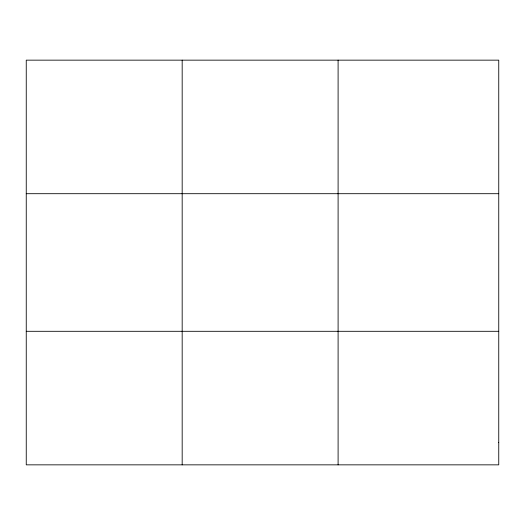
<?xml version="1.0" encoding="UTF-8"?>
<svg xmlns="http://www.w3.org/2000/svg" width="525" height="525" viewBox="0 0 525 525"><rect width="100%" height="100%" fill="white"/><g stroke="black" fill="none" stroke-linecap="round" stroke-linejoin="round"><path stroke-width="0.79" d="M182.175 60.152L182.175 464.848M338.1 60.152L338.1 464.848M26.25 193.699L498.75 193.699M26.25 331.301L498.75 331.301M498.75 442.588L498.75 464.848L26.25 464.848L26.25 60.152L498.75 60.152L498.75 442.588"/></g></svg>
